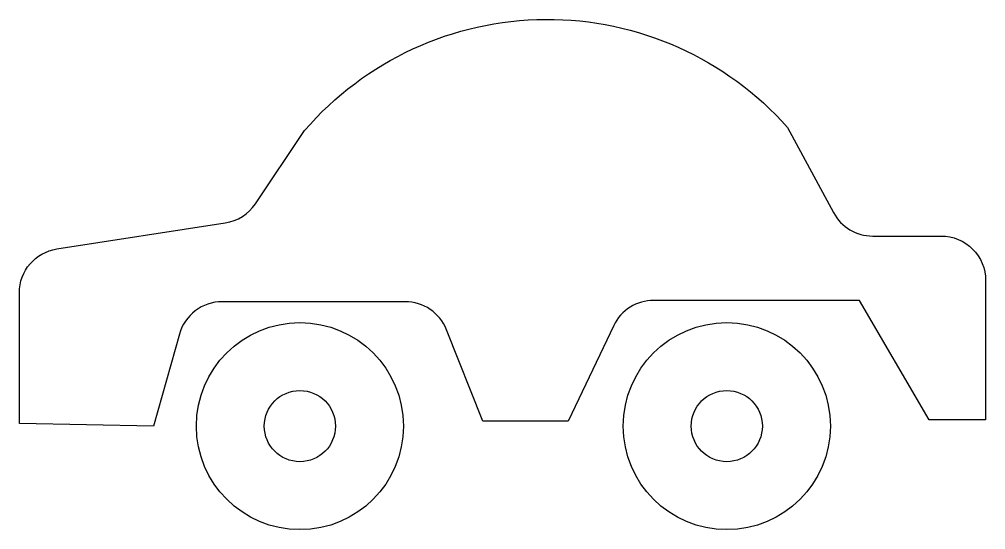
# Model space of a CAD drawing. Header units: millimetres. Extents: x -82 to 27, y -12 to 46.
import ezdxf

# ---------------------------------------------------------------- set-up
doc = ezdxf.new("R2010")
doc.units = ezdxf.units.MM
doc.layers.get('0').update_dxf_attribs({"linetype": 'CONTINUOUS'})

msp = doc.modelspace()

# ---------------------------------------------------------------- linework, layer by layer
msp.add_lwpolyline([(-81.54, 0.29), (-81.54, 14.98, -0.369901), (-77.31, 19.92), (-58.39, 22.85, 0.209423), (-55, 25), (-49.47, 33.23, -0.454171), (4.83, 33.57), (10, 24, 0.275595), (14.4, 21.37), (22.1, 21.37, -0.414214), (27.1, 16.37), (27.1, 0.69), (20.74, 0.69), (12.92, 14.14), (-10.21, 14.14, 0.289159), (-14.72, 11.3), (-19.85, 0.54), (-29.42, 0.54), (-33.52, 10.84, 0.307215), (-38.16, 13.99), (-58.73, 13.99, 0.336443), (-63.55, 10.33), (-66.44, 0)], format="xyb", close=True)
for centre, radius in [((-50, 0), 11.64), ((-2, 0), 11.64), ((-50, 0), 4), ((-2, 0), 4)]:
    msp.add_circle(centre, radius)

doc.saveas('drawing.dxf')
